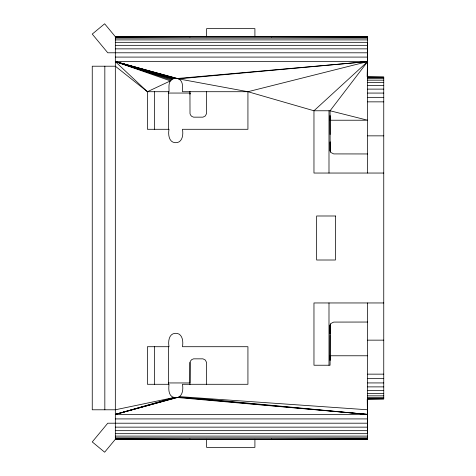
<?xml version="1.0" encoding="UTF-8"?>
<svg xmlns="http://www.w3.org/2000/svg" width="476" height="476" viewBox="0 0 476 476"><rect width="100%" height="100%" fill="white"/><g stroke="black" fill="none" stroke-linecap="round" stroke-linejoin="round"><path stroke-width="0.71" d="M168.528 93.052L189.954 93.052L189.954 93.992L189.954 91.416M206.554 91.428L206.542 113.585L205.334 115.954L202.972 117.156L193.577 117.156L191.721 116.388L190.418 114.865L190.007 113.585L189.954 93.052M206.59 36.759L206.596 28.631L254.91 28.631L254.916 36.759M254.916 439.241L254.91 447.369L206.596 447.369L206.59 439.241M206.554 384.572L206.542 362.414L205.334 360.046L202.972 358.844L193.577 358.844L191.721 359.612L190.418 361.135L190.007 362.414L189.954 382.948L168.528 382.948M190.007 362.414L189.954 384.584M330.106 335.306L330.07 360.308L330.124 325.013L330.891 323.496L333.694 322.085L367.645 322.044M330.106 333.837L330.124 325.013L330.124 334.247M367.549 75.523L367.549 52.747L367.252 76.749L367.645 42.322L115.329 42.322M367.645 52.806L107.766 52.788L92.249 34.082L104.643 23.8L115.329 36.682L115.329 439.318L104.643 452.2L92.249 441.918L107.766 423.212L367.645 423.194L367.549 400.477L367.252 399.251L367.645 433.678L115.329 433.678M383.751 173.044L313.964 173.044L313.964 110.771L367.645 61.594L247.931 91.713L247.931 129.288L182.439 129.288C183.552 134.666 182.409 143.234 175.174 142.687C168.7 142.211 168.076 134.196 169.016 129.288L147.405 129.288L147.405 91.713L115.329 61.594L367.645 61.594L330.07 110.771L330.07 120.226L367.645 120.226L330.07 110.771L313.964 110.771L247.931 91.713L178.423 78.855C176.376 77.963 173.924 78.165 172.056 79.385C167.832 81.985 169.218 87.626 169.016 91.713L147.405 91.713L115.329 66.212L92.249 66.212L92.249 409.788L115.329 409.788L174.079 397.508C182.005 399.072 183.7 390.391 182.439 384.287L247.931 384.287L247.931 346.712L182.439 346.712C183.552 341.334 182.409 332.766 175.174 333.313C168.7 333.789 168.076 341.804 169.016 346.712L147.405 346.712L147.405 384.287L169.016 384.287C168.528 388.904 168.248 396.133 174.079 397.508L115.329 414.406L367.645 414.406L179.398 396.615L367.645 409.788M147.405 91.713L170.432 80.878L115.329 61.594L177.375 78.492L367.645 61.594L178.423 78.855C183.492 80.938 182.534 87.364 182.439 91.713L247.931 91.713M367.645 423.212L367.549 400.477M178.423 397.145L367.645 414.406L177.375 397.508L115.329 414.406L175.174 397.686M115.329 414.406L176.281 397.686M367.645 399.055L383.751 398.692L367.645 398.692M115.329 36.682L367.645 36.682L367.645 173.044M115.329 38.128L367.645 38.128M115.329 39.901L367.645 39.901M115.329 45.333L367.645 45.333M115.329 48.855L367.645 48.855M115.329 57.084L367.645 57.084M367.401 76.945L383.751 76.945L383.751 399.055L367.401 399.055M367.645 77.308L383.751 77.308L367.645 76.945M367.645 78.391L383.751 78.391M367.645 80.164L383.751 80.164M367.645 82.586L383.751 82.586M367.645 85.597L383.751 85.597M367.645 89.119L383.751 89.119M367.645 93.07L383.751 93.07M367.645 97.348L383.751 97.348M367.645 101.852L383.751 101.852M367.645 135.85L383.751 135.85M383.751 302.956L313.964 302.956L313.964 365.229L330.07 365.229L330.07 355.774L367.645 355.774M367.645 340.15L383.751 340.15M367.645 374.148L383.751 374.148M367.645 378.652L383.751 378.652M367.645 382.93L383.751 382.93M367.645 386.881L383.751 386.881M367.645 390.403L383.751 390.403M367.645 393.414L383.751 393.414M367.645 395.836L383.751 395.836M367.645 397.609L383.751 397.609M115.329 418.916L367.645 418.916M115.329 427.145L367.645 427.145M115.329 430.667L367.645 430.667M115.329 436.099L367.645 436.099M115.329 437.872L367.645 437.872M115.329 439.318L367.645 439.318L367.645 302.956M367.645 153.956L333.694 153.915L330.891 152.51L330.124 150.987L330.07 115.692L330.106 134.512M176.281 78.314L115.329 61.594L171.181 80.063M175.174 78.314L115.329 61.594L172.056 79.385M174.079 78.492L115.329 61.594L173.032 78.855M330.534 152.034L330.279 142.288L330.279 151.529M330.534 323.966L330.279 333.712L330.279 324.471M330.124 141.753L330.124 150.987M328.993 110.771L328.993 173.044M328.993 302.956L328.993 365.229M271.552 37.051L271.552 36.682L367.645 37.051L115.329 37.051L189.954 36.682L189.954 37.051M271.552 438.949L271.552 439.318L367.645 438.949L115.329 438.949L189.954 439.318L189.954 438.949M168.48 91.713L168.48 129.288M168.48 346.712L168.48 384.287M154.533 91.713L154.533 129.288M154.533 346.712L154.533 384.287M104.833 66.212L104.833 409.788M335.437 215.991L316.647 215.991L316.647 260.009L335.437 260.009L335.437 215.991"/></g></svg>
